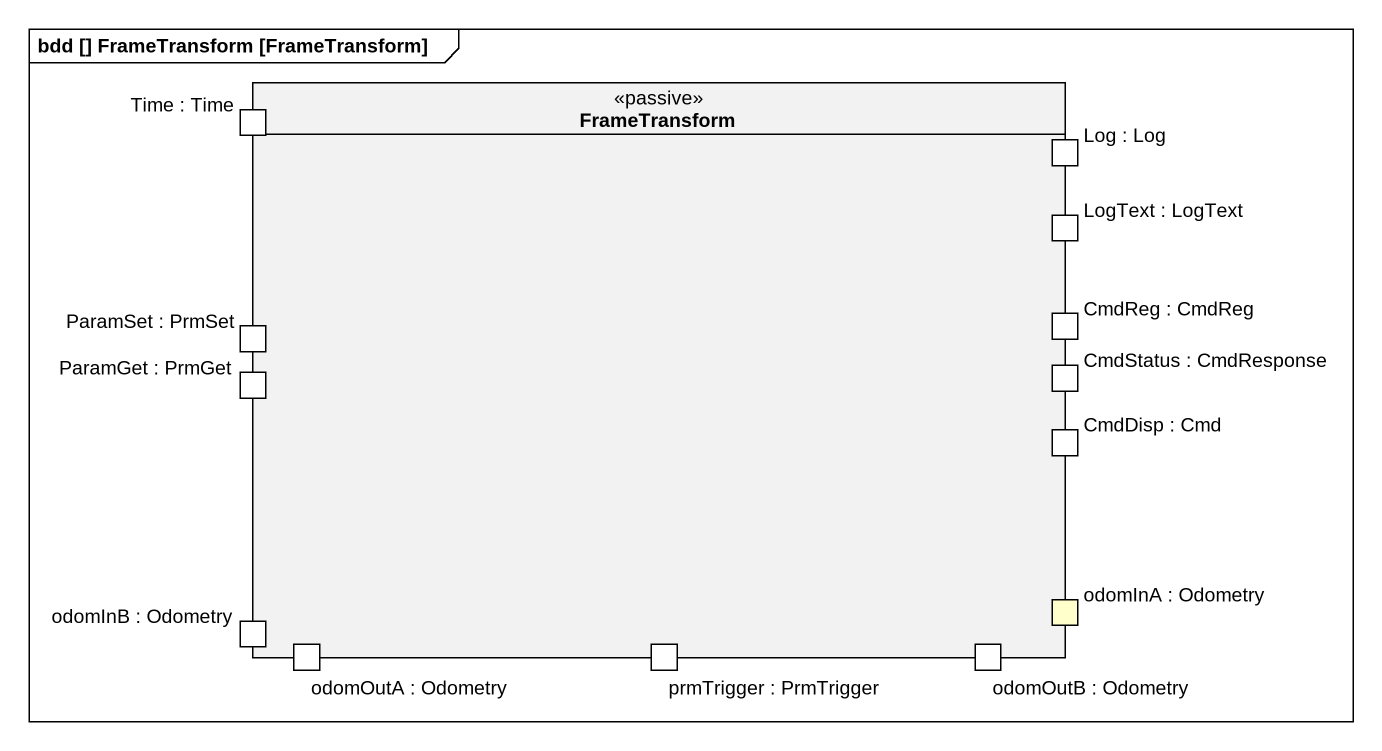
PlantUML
@startuml
mainframe bdd [] FrameTransform [FrameTransform]
rectangle FrameTransform <<passive>> {
  port "Time : Time" as Time_Time
  port "Log : Log" as Log_Log
  port "LogText : LogText" as LogText_LogText
  port "ParamSet : PrmSet" as ParamSet_PrmSet
  port "CmdReg : CmdReg" as CmdReg_CmdReg
  port "ParamGet : PrmGet" as ParamGet_PrmGet
  port "CmdStatus : CmdResponse" as CmdStatus_CmdResponse
  port "CmdDisp : Cmd" as CmdDisp_Cmd
  port "odomInB : Odometry" as odomInB_Odometry
  port "odomOutA : Odometry" as odomOutA_Odometry
  port "prmTrigger : PrmTrigger" as prmTrigger_PrmTrigger
  port "odomOutB : Odometry" as odomOutB_Odometry
  port "odomInA : Odometry" as odomInA_Odometry #FFFFCC
}
@enduml
